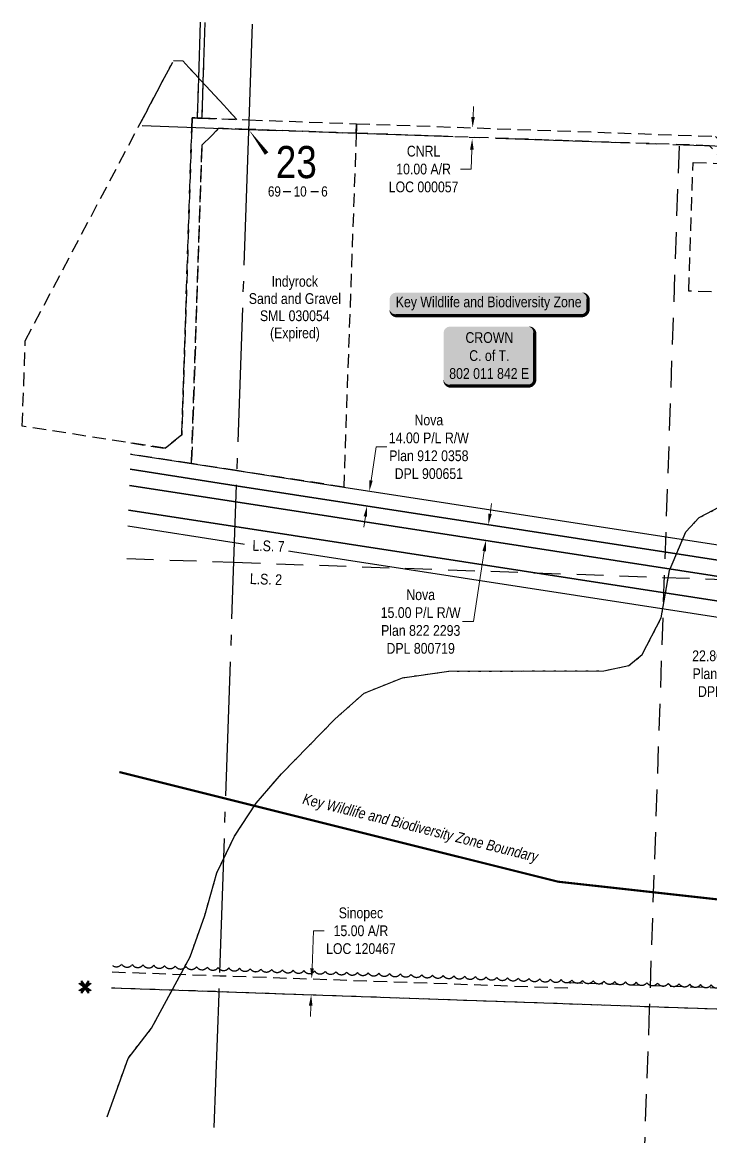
# Model space of a CAD drawing. Extents: x 344849 to 348797, y 6094459 to 6098072.
# Drawn here: x 345497 to 346138, y 6095258 to 6096297 of the extents above; entities that cross this region are included whole.
import ezdxf
from ezdxf.enums import TextEntityAlignment as Align

# ---------------------------------------------------------------- set-up
doc = ezdxf.new("R2010")
doc.units = 0
doc.header["$LTSCALE"] = 5
for name, pattern in [('0', [1, 1, 0]), ('DASHDOT2', [12.7, 6.35, -3.175, 0, -3.175]), ('foc-ACCESSROAD', [3.75, 2.5, -1.25]), ('foc-LSD', [8, 5, -3]), ('foc-QUARTERLINE', [33, 25, -3, 2, -3]), ('foc-WHEELTRACKS', [2, 0.4, -1.6])]:
    doc.linetypes.add(name, pattern=pattern)
for name, color, linetype in [('10', 1, 'Continuous'), ('9', 3, 'Continuous'), ('AS-OWNER', 7, 'Continuous'), ('AS-WILDLIFE', 131, 'DASHDOT2'), ('AS-WILDLIFE-BLOCK', 131, 'Continuous'), ('C-AR', 13, 'foc-ACCESSROAD'), ('F-AR', 190, 'foc-ACCESSROAD'), ('F-RW', 190, 'Continuous'), ('F-WS', 190, 'foc-ACCESSROAD'), ('L-MON', 1, 'Continuous'), ('L-SEC', 7, 'Continuous'), ('L-SECLBL', 7, 'Continuous'), ('L-SECQ', 8, 'foc-QUARTERLINE'), ('L-SECTION-LSD', 7, 'foc-LSD'), ('LOC', 7, 'Continuous'), ('T-BUSH', 110, '0'), ('T-WATER-P3', 160, 'foc-WHEELTRACKS')]:
    doc.layers.add(name, color=color, linetype=linetype)
for name, color, linetype, lineweight in [('C-AR-T', 13, 'Continuous', 9), ('F-AR-T', 190, 'Continuous', 9), ('F-RW-T', 190, 'Continuous', 9), ('F-WS-T', 190, 'Continuous', 9)]:
    doc.layers.add(name, color=color, linetype=linetype, lineweight=lineweight)
doc.styles.add('100L', font='ARIALN.TTF', dxfattribs={"height": 11})
doc.styles.add('175L', font='ARIALN.TTF', dxfattribs={"height": 20})
doc.styles.add('240', font='ARIALN.TTF', dxfattribs={"height": 30})
doc.styles.add('80', font='ARIALN.TTF', dxfattribs={"height": 10})
doc.styles.add('80CG', font='ARIALN.TTF', dxfattribs={"height": 10})
doc.styles.add('80L', font='ARIALN.TTF', dxfattribs={"height": 10})
doc.styles.add('foc-LtypeFont', font='ARIALN.TTF', dxfattribs={"height": 7.35})
doc.styles.add('SIMPLEX', font='ARIALN.TTF')
doc.linetypes.add('foc-TOPO-flowdirection-NOLINE', pattern='A,0,[">",foc-LtypeFont,S=0.3,R=0,X=0,Y=-0.945],-20,[">",foc-LtypeFont,S=0.3,R=0,X=0,Y=-0.945],0', length=20)
doc.dimstyles.new('Compass 5 000', dxfattribs={"dimscale": 5, "dimtxt": 9, "dimasz": 2, "dimexe": 0.2, "dimexo": 0.0625, "dimgap": 0.5, "dimtad": 0, "dimtih": 1, "dimtoh": 1, "dimzin": 0, "dimdsep": 46, "dimtxsty": '80CG', "dimcen": 0.1, "dimse1": 1, "dimse2": 1, "dimclrd": 256, "dimclrt": 256, "dimaunit": 1, "dimadec": 4, "dimazin": 0, "dimtfac": 0.06, "dimtofl": 0, "dimtmove": 0, "dimatfit": 1, "dimfxl": 0.2, "dimtolj": 1, "dimtzin": 0, "dimlwd": -1, "dimarcsym": 0})

# ---------------------------------------------------------------- blocks, each defined once
blk = doc.blocks.new('L-SECLBL')
at = {"layer": '9', "color": 7}
for p, q in [((-5.1, -27.8), (-12.3, -27.8)), ((20.7, -27.8), (13.5, -27.8))]:
    blk.add_line(p, q, dxfattribs=at)
at = {"layer": '10', "color": 2, "style": 'SIMPLEX'}
blk.add_attdef('SEC', text='', height=30, dxfattribs=at).set_placement((0, 0), align=Align.MIDDLE)
at = {"layer": '10', "color": 5, "style": '80L'}
blk.add_attdef('TWP', text='', height=9.5, dxfattribs=at).set_placement((-14.4, -27.4), align=Align.MIDDLE_RIGHT)
blk.add_attdef('RGE', text='', height=9.5, dxfattribs=at).set_placement((3.6, -27.4), align=Align.MIDDLE_CENTER)
blk.add_attdef('MER', text='', height=9.5, dxfattribs=at).set_placement((23.2, -27.4), align=Align.MIDDLE_LEFT)
blk = doc.blocks.new('*U28')
h = blk.add_hatch(color=255)
edge = h.paths.add_edge_path()
edge.add_line((-86.5, -11.5), (86.5, -11.5))
edge.add_arc((86.5, -5.5), 6, 270, 360)
edge.add_line((92.5, -5.5), (92.5, 4))
edge.add_arc((86.5, 4), 6, 0, 90)
edge.add_line((86.5, 10), (-86.5, 10))
edge.add_arc((-86.5, 4), 6, 90, 180)
edge.add_line((-92.5, 4), (-92.5, -5.5))
edge.add_arc((-86.5, -5.5), 6, 180, 270)
at = {"color": 131, "flags": 128}
blk.add_lwpolyline([(-86.5, -11.5, 3, 3, 0), (86.5, -11.5, 3, 3, 0.414214), (92.5, -5.5, 3, 3, 0), (92.5, 4, 3, 0, 0.414214), (86.5, 10, 0, 0, 0), (-86.5, 10, 0, 0, 0.414214), (-92.5, 4, 0, 0, 0), (-92.5, -5.5, 0, 3, 0.414214)], format="xyseb", close=True, dxfattribs=at)
at = {"color": 131, "style": '80'}
blk.add_attdef('ENTER_TEXT_001', (-36, -5), '', height=10, dxfattribs=at)
blk = doc.blocks.new('*D29')
at = {"layer": 'F-RW-T', "transparency": 16777216}
for p, q in [((346220.3, 6095779.1), (346221.8, 6095789)), ((346213.7, 6095736.8), (346207.7, 6095698.1)), ((346207.7, 6095698.1), (346197.7, 6095698.1))]:
    blk.add_line(p, q, dxfattribs=at)
for points in [[(346218.6, 6095779.3), (346221.9, 6095778.8), (346218.7, 6095769.2)], [(346212.1, 6095737), (346215.4, 6095736.5), (346215.2, 6095746.6)]]:
    blk.add_solid(points, dxfattribs=at)
at = {"layer": 'F-RW-T', "transparency": 16777216, "insert": (346158.2, 6095698.1), "char_height": 10, "width": 1197.484, "attachment_point": 5, "style": '80CG'}
blk.add_mtext('\\A1;Nova\\P22.86 P/L R/W\\PPlan 792 1205\\PDPL 780539', dxfattribs=at)
blk = doc.blocks.new('*D30')
at = {"layer": 'F-RW-T', "transparency": 16777216}
for p, q in [((345932.5, 6095838.7), (345934, 6095848.6)), ((345927.1, 6095804.1), (345917, 6095738.4)), ((345917, 6095738.4), (345907, 6095738.4))]:
    blk.add_line(p, q, dxfattribs=at)
for points in [[(345930.8, 6095839), (345934.1, 6095838.5), (345931, 6095828.8)], [(345925.5, 6095804.4), (345928.8, 6095803.9), (345928.7, 6095814)]]:
    blk.add_solid(points, dxfattribs=at)
at = {"layer": 'F-RW-T', "transparency": 16777216, "insert": (345867.9, 6095738.4), "char_height": 10, "attachment_point": 5, "style": '80CG'}
blk.add_mtext('\\A1;Nova\\P15.00 P/L R/W\\PPlan 822 2293\\PDPL 800719', dxfattribs=at)
blk = doc.blocks.new('*D31')
at = {"layer": 'F-RW-T', "transparency": 16777216}
for p, q in [((345821.6, 6095870), (345826.4, 6095901.3)), ((345826.4, 6095901.3), (345836.4, 6095901.3)), ((345816.4, 6095836.4), (345814.9, 6095826.5))]:
    blk.add_line(p, q, dxfattribs=at)
for points in [[(345819.9, 6095870.3), (345823.2, 6095869.8), (345820.1, 6095860.1)], [(345814.7, 6095836.7), (345818, 6095836.2), (345817.9, 6095846.3)]]:
    blk.add_solid(points, dxfattribs=at)
at = {"layer": 'F-RW-T', "transparency": 16777216, "insert": (345875.5, 6095901.3), "char_height": 10, "attachment_point": 5, "style": '80CG'}
blk.add_mtext('\\A1;Nova\\P14.00 P/L R/W\\PPlan 912 0358\\PDPL 900651', dxfattribs=at)
blk = doc.blocks.new('*D32')
at = {"layer": 'F-AR-T', "transparency": 16777216}
for p, q in [((345916.7, 6096208.8), (345917, 6096218.8)), ((345915.6, 6096178.4), (345914.9, 6096160.3)), ((345914.9, 6096160.3), (345904.9, 6096160.3))]:
    blk.add_line(p, q, dxfattribs=at)
for points in [[(345915, 6096208.9), (345918.3, 6096208.7), (345916.3, 6096198.8)], [(345913.9, 6096178.4), (345917.3, 6096178.3), (345915.9, 6096188.4)]]:
    blk.add_solid(points, dxfattribs=at)
at = {"layer": 'F-AR-T', "transparency": 16777216, "insert": (345870.6, 6096160.3), "char_height": 10, "width": 522.696, "attachment_point": 5, "style": '80CG'}
blk.add_mtext('\\A1;CNRL\\P10.00 A/R\\PLOC 000057', dxfattribs=at)
blk = doc.blocks.new('*D33')
at = {"layer": 'C-AR-T', "transparency": 16777216}
for p, q in [((345766.6, 6095415.3), (345767.9, 6095450.1)), ((345767.9, 6095450.1), (345777.9, 6095450.1)), ((345765.4, 6095380.3), (345765.1, 6095370.3))]:
    blk.add_line(p, q, dxfattribs=at)
for points in [[(345765, 6095415.3), (345768.3, 6095415.2), (345766.3, 6095405.3)], [(345763.7, 6095380.3), (345767.1, 6095380.2), (345765.8, 6095390.3)]]:
    blk.add_solid(points, dxfattribs=at)
at = {"layer": 'C-AR-T', "transparency": 16777216, "insert": (345812.2, 6095450.1), "char_height": 10, "attachment_point": 5, "style": '80CG'}
blk.add_mtext('\\A1;Sinopec\\P15.00 A/R\\PLOC 120467', dxfattribs=at)
blk = doc.blocks.new('*U38')
h = blk.add_hatch(color=255)
edge = h.paths.add_edge_path()
edge.add_line((-36.5, -28.5), (36.5, -28.5))
edge.add_arc((36.5, -22.5), 6, 270, 360)
edge.add_line((42.5, -22.5), (42.5, 21))
edge.add_arc((36.5, 21), 6, 0, 90)
edge.add_line((36.5, 27), (-36.5, 27))
edge.add_arc((-36.5, 21), 6, 90, 180)
edge.add_line((-42.5, 21), (-42.5, -22.5))
edge.add_arc((-36.5, -22.5), 6, 180, 270)
at = {"color": 14, "flags": 128}
blk.add_lwpolyline([(-36.5, -28.5, 3, 3, 0), (36.5, -28.5, 3, 3, 0.414214), (42.5, -22.5, 3, 3, 0), (42.5, 21, 3, 0, 0.414214), (36.5, 27, 0, 0, 0), (-36.5, 27, 0, 0, 0.414214), (-42.5, 21, 0, 0, 0), (-42.5, -22.5, 0, 3, 0.414214)], format="xyseb", close=True, dxfattribs=at)
at = {"color": 14, "style": '80'}
blk.add_attdef('ENTER_TEXT_001', (-26.8, -4.9), '', height=10, dxfattribs=at)
blk = doc.blocks.new('TEMP')
h = blk.add_hatch(color=255)
h.dxf.hatch_style = 1
h.paths.add_polyline_path([(0, 0.25), (-0.67, 1.15), (-0.67, 0.67), (-1.15, 0.67), (-0.25, 0), (-1.15, -0.67), (-0.67, -0.67), (-0.67, -1.15), (0, -0.25), (0.67, -1.15), (0.67, -0.67), (1.15, -0.67), (0.25, 0), (1.15, 0.67), (0.67, 0.67), (0.67, 1.15)])
h.paths.add_polyline_path([(0.57, 0.85), (0.57, 0.57), (0.85, 0.57), (0.08, 0), (0.85, -0.57), (0.57, -0.57), (0.57, -0.85), (0, -0.08), (-0.57, -0.85), (-0.57, -0.57), (-0.85, -0.57), (-0.08, 0), (-0.85, 0.57), (-0.57, 0.57), (-0.57, 0.85), (0, 0.08)], flags=16)
h = blk.add_hatch(color=1)
h.dxf.hatch_style = 1
h.paths.add_polyline_path([(0, 0.08), (-0.57, 0.85), (-0.57, 0.57), (-0.85, 0.57), (-0.08, 0), (-0.85, -0.57), (-0.57, -0.57), (-0.57, -0.85), (0, -0.08), (0.57, -0.85), (0.57, -0.57), (0.85, -0.57), (0.08, 0), (0.85, 0.57), (0.57, 0.57), (0.57, 0.85)])
at = {"color": 1}
for p, q in [((-0.08, 0), (0.08, 0)), ((0, 0.08), (0, -0.08))]:
    blk.add_line(p, q, dxfattribs=at)
at = {"color": 255, "flags": 128}
blk.add_lwpolyline([(-0.25, 0), (-1.15, 0.67), (-0.67, 0.67), (-0.67, 1.15), (0, 0.25), (0.67, 1.15), (0.67, 0.67), (1.15, 0.67), (0.25, 0), (1.15, -0.67), (0.67, -0.67), (0.67, -1.15), (0, -0.25), (-0.67, -1.15), (-0.67, -0.67), (-1.15, -0.67)], close=True, dxfattribs=at)
at = {"color": 1, "flags": 128}
blk.add_lwpolyline([(-0.08, 0), (-0.85, 0.57), (-0.57, 0.57), (-0.57, 0.85), (0, 0.08), (0.57, 0.85), (0.57, 0.57), (0.85, 0.57), (0.08, 0), (0.85, -0.57), (0.57, -0.57), (0.57, -0.85), (0, -0.08), (-0.57, -0.85), (-0.57, -0.57), (-0.85, -0.57)], close=True, dxfattribs=at)

msp = doc.modelspace()

# ---------------------------------------------------------------- linework, layer by layer
at = {"layer": 'AS-WILDLIFE', "const_width": 2, "flags": 128}
msp.add_lwpolyline([(346584.282, 6095433.137), (346537.552, 6095435.734), (345995.85, 6095495.922), (345586.998, 6095598.135)], dxfattribs=at)
at = {"layer": 'C-AR', "flags": 128}
msp.add_lwpolyline([(345580.411, 6095411.782), (345680.631, 6095408.268), (346007.168, 6095396.818), (346007.344, 6095401.815), (346253.594, 6095393.18), (346252.893, 6095373.177), (346006.643, 6095381.799), (345680.112, 6095393.252), (345579.88, 6095396.76)], dxfattribs=at)
at = {"layer": 'F-AR'}
for points in [[(345665.403, 6096255.792), (345664.933, 6096240.916), (345663.884, 6096207.719), (345659.886, 6096207.86), (345661.062, 6096245.103), (345661.405, 6096255.933)], [(345597.843, 6095904.926), (345629.887, 6095899.98), (345645.194, 6095912.679), (345654.481, 6096197.596), (345654.492, 6096197.937), (345654.821, 6096208.039), (345657.327, 6096207.95), (345659.886, 6096207.86), (345663.884, 6096207.719), (345707.818, 6096206.166), (345808.109, 6096202.622), (345807.926, 6096197.449), (345807.795, 6096193.771), (345707.512, 6096197.325), (345679.816, 6096198.306), (345663.997, 6096182.592), (345654.288, 6095885.758), (345597.475, 6095894.536)]]:
    msp.add_lwpolyline(points, dxfattribs=at)
msp.add_lwpolyline([(346152.76, 6096179.97), (346166.803, 6096164.932), (346152.673, 6096165.419), (346137.087, 6096182.102), (345807.795, 6096193.771), (345808.109, 6096202.622), (346142.653, 6096190.804), (346152.76, 6096179.97)], close=True, dxfattribs=at)
at = {"layer": 'F-RW'}
for points in [[(345597.475, 6095894.535), (345654.288, 6095885.758), (345696.502, 6095879.24), (345796.116, 6095863.842), (346495.773, 6095755.755), (346495.288, 6095741.645), (345696.014, 6095865.138), (345596.977, 6095880.44)], [(345596.977, 6095880.436), (345696.014, 6095865.133), (346495.288, 6095741.645), (346494.769, 6095726.571), (346493.041, 6095726.835), (345695.491, 6095850.04), (345596.443, 6095865.345)], [(345596.443, 6095865.345), (345695.491, 6095850.04), (346493.041, 6095726.835), (346494.769, 6095726.571), (346493.977, 6095703.569), (345694.694, 6095827.037), (345595.63, 6095842.344)], [(345595.631, 6095842.361), (345694.696, 6095827.056), (346493.977, 6095703.569), (346493.458, 6095688.477), (345694.173, 6095811.944), (345595.097, 6095827.253)]]:
    msp.add_lwpolyline(points, dxfattribs=at)
at = {"layer": 'F-WS'}
for points in [[(345646.207, 6096261.176), (345696.687, 6096206.559), (345663.884, 6096207.719), (345659.886, 6096207.86), (345657.327, 6096207.95), (345654.821, 6096208.039), (345654.492, 6096197.937), (345654.481, 6096197.596), (345645.194, 6095912.679), (345629.887, 6095899.98), (345496.59, 6095920.553), (345499.316, 6096000.165), (345604.66, 6096199.353), (345637.514, 6096261.477), (345646.207, 6096261.176)], [(345807.795, 6096193.771), (345796.116, 6095863.84), (345696.502, 6095879.224), (345654.288, 6095885.758), (345663.997, 6096182.592), (345679.816, 6096198.306), (345707.512, 6096197.325), (345807.795, 6096193.771)], [(346152.673, 6096165.419), (346166.803, 6096164.932), (346231.742, 6096162.691), (346227.603, 6096042.796), (346176.507, 6096044.558), (346117.7, 6096046.588), (346121.838, 6096166.483), (346152.673, 6096165.419)]]:
    msp.add_lwpolyline(points, close=True, dxfattribs=at)
for points in [[(345650.703, 6096256.311), (345696.687, 6096206.559), (345663.884, 6096207.719), (345659.886, 6096207.86), (345657.327, 6096207.95), (345654.821, 6096208.039), (345654.492, 6096197.937), (345654.481, 6096197.596), (345645.194, 6095912.679), (345629.887, 6095899.98), (345597.129, 6095905.036)], [(345607.621, 6096204.952), (345635.075, 6096256.864)]]:
    msp.add_lwpolyline(points, dxfattribs=at)
at = {"layer": 'L-SEC'}
msp.add_line((346482.626, 6095365.12), (345579.881, 6095396.781), dxfattribs=at)
at = {"layer": 'L-SECLBL', "flags": 128}
msp.add_lwpolyline([(345707.512, 6096197.325, 0, 3.999, 0), (345724.29, 6096174.805, 0, 0, 0)], format="xyseb", dxfattribs=at)
at = {"layer": 'L-SECQ', "flags": 128}
for points in [[(345710.909, 6096295.472), (345707.457, 6096195.728)], [(345608.302, 6096200.84), (346510.31, 6096168.877)], [(345707.457, 6096195.728), (345679.628, 6095391.713)], [(345679.628, 6095391.713), (345652.184, 6094617.575)]]:
    msp.add_lwpolyline(points, dxfattribs=at)
at = {"layer": 'L-SECTION-LSD', "flags": 128}
for points in [[(346108.7, 6096181.545), (346080.953, 6095377.659)], [(345594.036, 6095797.233), (345693.542, 6095793.73)], [(345693.542, 6095793.73), (346496.108, 6095765.483)], [(346080.953, 6095377.659), (346052.421, 6094573.514)]]:
    msp.add_lwpolyline(points, dxfattribs=at)
at = {"layer": 'LOC'}
msp.add_lwpolyline([(345666.707, 6096297.034), (345664.933, 6096240.916), (345663.884, 6096207.719), (345659.886, 6096207.86), (345661.062, 6096245.103), (345662.708, 6096297.176)], dxfattribs=at)
at = {"layer": 'T-BUSH', "flags": 128}
msp.add_lwpolyline([(345580.624, 6095417.79, 0.41349106), (345589.158, 6095418.997, 0.52056705), (345599.15, 6095418.645, 0.52056705), (345609.142, 6095418.293, 0.52056705), (345619.133, 6095417.941, 0.52056705), (345629.125, 6095417.589, 0.52056705), (345639.116, 6095417.238, 0.52056705), (345649.108, 6095416.886, 0.52056705), (345659.1, 6095416.534, 0.52056705), (345669.091, 6095416.182, 0.52056705), (345679.083, 6095415.83, 0.52056705), (345689.075, 6095415.478, 0.52056705), (345699.066, 6095415.126, 0.52056705), (345709.058, 6095414.774, 0.52056705), (345719.05, 6095414.422, 0.52056705), (345729.041, 6095414.07, 0.52056705), (345739.033, 6095413.718, 0.52056705), (345749.024, 6095413.366, 0.52056705), (345759.016, 6095413.014, 0.52056705), (345769.008, 6095412.662, 0.52056705), (345778.999, 6095412.31, 0.52056705), (345788.991, 6095411.958, 0.52056705), (345798.983, 6095411.606, 0.52056705), (345808.974, 6095411.254, 0.52056705), (345818.966, 6095410.902, 0.52056705), (345828.957, 6095410.55, 0.52056705), (345838.949, 6095410.198, 0.52056705), (345848.941, 6095409.846, 0.52056705), (345858.932, 6095409.494, 0.52056705), (345868.924, 6095409.142, 0.52056705), (345878.916, 6095408.79, 0.52056705), (345888.907, 6095408.438, 0.52056705), (345898.899, 6095408.086, 0.52056705), (345908.891, 6095407.734, 0.52056705), (345918.882, 6095407.382, 0.52056705), (345928.874, 6095407.03, 0.52056705), (345938.865, 6095406.678, 0.52056705), (345948.857, 6095406.326, 0.52056705), (345958.849, 6095405.974, 0.52056705), (345968.84, 6095405.622, 0.52056705), (345978.832, 6095405.27, 0.52056705), (345988.824, 6095404.918, 0.52056705), (345998.815, 6095404.566, 0.52056705), (346008.807, 6095404.214, 0.52056705), (346018.799, 6095403.862, 0.52056705), (346028.79, 6095403.511, 0.52056705), (346038.782, 6095403.159, 0.52056705), (346048.773, 6095402.807, 0.52056705), (346058.765, 6095402.455, 0.52056705), (346068.757, 6095402.103, 0.52056705), (346078.748, 6095401.751, 0.52056705), (346088.74, 6095401.399, 0.52056705), (346098.732, 6095401.047, 0.52056705), (346108.723, 6095400.695, 0.52056705), (346118.715, 6095400.343, 0.52056705), (346128.707, 6095399.991, 0.52056705), (346138.698, 6095399.639, 0.52056705), (346148.69, 6095399.287, 0.52056705), (346158.681, 6095398.935, 0.52056705), (346168.673, 6095398.583, 0.52056705), (346178.665, 6095398.231, 0.52056705), (346188.656, 6095397.879, 0.52056705), (346198.648, 6095397.527, 0.52056705), (346208.64, 6095397.175, 0.52056705), (346218.631, 6095396.823, 0.52056705), (346228.623, 6095396.471, 0.52056705), (346238.614, 6095396.243, 0.52056705), (346248.451, 6095396.863, 0.52056705), (346249.625, 6095406.792, 0.52056705), (346250.8, 6095416.72, 0.52056705), (346251.975, 6095426.649, 0.52056705), (346253.149, 6095436.578, 0.52056705), (346255.23, 6095445.452, 0.52056705), (346265.222, 6095445.116, 0.52056705), (346275.214, 6095444.779, 0.52056705), (346285.206, 6095444.443, 0.52056705), (346295.198, 6095444.107, 0.52056705), (346305.191, 6095443.771, 0.52056705), (346315.183, 6095443.434, 0.52056705), (346325.175, 6095443.098, 0.52056705), (346335.167, 6095442.762, 0.52056705), (346345.159, 6095442.425, 0.52056705), (346355.151, 6095442.089, 0.52056705), (346365.144, 6095441.753, 0.52056705), (346375.136, 6095441.417, 0.52056705), (346385.128, 6095441.08, 0.52056705), (346395.12, 6095440.744, 0.52056705), (346397.549, 6095433.351, 0.52056705), (346397.192, 6095423.36, 0.52056705), (346396.836, 6095413.368, 0.52056705), (346396.479, 6095403.377, 0.52056705), (346396.123, 6095393.385, 0.52056705), (346395.766, 6095383.394, 0.52056705), (346395.41, 6095373.403, 0.52056705), (346395.053, 6095363.411, 0.52056705), (346394.697, 6095353.42, 0.52056705), (346394.34, 6095343.428, 0.52056705), (346393.984, 6095333.437, 0.52056705), (346393.627, 6095323.445, 0.52056705), (346389.864, 6095317.11, 0.52056705), (346379.872, 6095317.461, 0.52056705), (346369.88, 6095317.811, 0.52056705), (346359.889, 6095318.162, 0.52056705), (346349.897, 6095318.512, 0.52056705), (346339.905, 6095318.863, 0.52056705), (346329.914, 6095319.213, 0.52056705), (346319.922, 6095319.564, 0.52056705), (346309.93, 6095319.914, 0.52056705), (346299.939, 6095320.265, 0.52056705), (346289.947, 6095320.615, 0.52056705), (346279.955, 6095320.966, 0.52056705), (346269.964, 6095321.316, 0.52056705), (346259.972, 6095321.667, 0.52056705), (346249.98, 6095322.017, 0.52056705), (346249.077, 6095331.265, 0.52056705), (346246.298, 6095338.795, 0.52056705), (346235.168, 6095339.707)], format="xyb", dxfattribs=at)

# ---------------------------------------------------------------- block references
at = {"layer": 'AS-OWNER'}
ref = msp.add_blockref('*U38', (345931.687, 6095986.479), dxfattribs=dict(at, xscale=0.99978328, yscale=0.99978328, zscale=0.99978328))
ref.add_attrib('ENTER_TEXT_001', 'CROWN', (345909.632, 6095998.249), dxfattribs={"layer": '0', "color": 14, "height": 9.9978, "style": '80'})
ref.add_attrib('ENTER_TEXT_002', 'C. of T.', (345913.127, 6095981.409), dxfattribs={"layer": '0', "color": 14, "height": 9.9978, "style": '80'})
ref.add_attrib('ENTER_TEXT_003', '802 011 842 E', (345894.505, 6095964.705), dxfattribs={"layer": '0', "color": 14, "height": 9.99783, "style": '80'})
at = {"layer": 'AS-WILDLIFE-BLOCK'}
ref = msp.add_blockref('*U28', (345931.422, 6096035.112), dxfattribs=dict(at, xscale=0.99978328, yscale=0.99978328, zscale=0.99978328))
ref.add_attrib('ENTER_TEXT_001', 'Key Wildlife and Biodiversity Zone', (345844.667, 6096031.498), dxfattribs={"layer": '0', "color": 131, "height": 9.99783, "style": '80'})
at = {"layer": 'L-MON', "xscale": 4.998916399999992, "yscale": 4.998916399999992, "zscale": 4.998916399999992}
msp.add_blockref('TEMP', (345555.098, 6095397.651), dxfattribs=at)
at = {"layer": 'L-SECLBL', "xscale": 0.99978328, "yscale": 0.99978328, "zscale": 0.99978328}
msp.add_blockref('L-SECLBL', (345751.985, 6096166.868), dxfattribs=at).add_auto_attribs({'SEC': '23', 'TWP': '69', 'RGE': '10', 'MER': '6'})

# ---------------------------------------------------------------- texts
at = {"layer": 'AS-WILDLIFE', "insert": (345867.364, 6095544.76), "char_height": 9.99783, "attachment_point": 5, "rotation": 345.963752, "style": '240'}
msp.add_mtext_dynamic_manual_height_columns('{\\fArial Narrow|b0|i1|c0|p34;Key Wildlife and Biodiversity Zone Boundary}', width=226.16966, gutter_width=44.99, heights=[0], dxfattribs=at)
at = {"layer": 'F-WS-T', "insert": (345707.377, 6096060.626), "char_height": 9.99783, "width": 85.23159, "attachment_point": 1, "line_spacing_factor": 0.961801, "style": '175L'}
msp.add_mtext('\\pi21.53578;Indyrock\\P\\pi0.30914;Sand and Gravel\\P\\pi10.68206;SML 030054\\P\\pi20.07975;(Expired)', dxfattribs=at)

# ---------------------------------------------------------------- dimensions: what is measured, and where the dimension line sits
at = {"layer": 'C-AR-T'}
dim = msp.add_linear_dim(base=(345766.291, 6095405.264), p1=(345882.15, 6095386.175), p2=(345882.677, 6095401.183), angle=87.991822, text='Sinopec\\P15.00 A/R\\PLOC 120467', dimstyle='Compass 5 000', dxfattribs=at)
dim.commit()
dim.dimension.update_dxf_attribs({"geometry": '*D33', "text_midpoint": (345812.165, 6095450.147), "dimtype": 161})
at = {"layer": 'F-AR-T'}
dim = msp.add_linear_dim(base=(345915.938, 6096188.358), p1=(345859.185, 6096200.818), p2=(345858.816, 6096190.378), angle=267.975577, text='CNRL\\P10.00 A/R\\PLOC 000057', dimstyle='Compass 5 000', dxfattribs=at)
dim.commit()
dim.dimension.update_dxf_attribs({"geometry": '*D32', "text_midpoint": (345870.645, 6096160.272), "dimtype": 161})
at = {"layer": 'F-RW-T'}
for base, p1, p2, angle, text, picture, middle in [((345820.052, 6095860.144), (345862.817, 6095839.365), (345864.956, 6095853.207), 81.21805, 'Nova\\P14.00 P/L R/W\\PPlan 912 0358\\PDPL 900651', '*D31', (345875.5, 6095901.325)), ((345930.958, 6095828.834), (345864.107, 6095823.992), (345866.396, 6095838.808), 81.217226, 'Nova\\P15.00 P/L R/W\\PPlan 822 2293\\PDPL 800719', '*D30', (345867.903, 6095738.424))]:
    dim = msp.add_linear_dim(base=base, p1=p1, p2=p2, angle=angle, text=text, dimstyle='Compass 5 000', dxfattribs=at)
    dim.commit()
    dim.dimension.update_dxf_attribs({"geometry": picture, "text_midpoint": middle, "dimtype": 161})

# ---------------------------------------------------------------- next in the draw order: texts
at = {"layer": 'L-SECTION-LSD', "char_height": 9.99783, "attachment_point": 1, "rotation": 357.984197, "style": '100L', "bg_fill": 3, "box_fill_scale": 1.5, "bg_fill_color": 256, "bg_fill_transparency": 0}
for s, width, insert in [('\\pi2.30562;L.S. 7', 30.87378, (345708.985, 6095814.524)), ('\\pi2.14;L.S. 2', 30.64678, (345706.779, 6095783.494))]:
    msp.add_mtext_dynamic_manual_height_columns(s, width=width, gutter_width=54.988, heights=[0], dxfattribs=dict(at, insert=insert))

# ---------------------------------------------------------------- next in the draw order: linework, layer by layer
at = {"layer": 'T-WATER-P3', "flags": 128}
msp.add_lwpolyline([(345575.628, 6095276.516), (345595.14, 6095331.188), (345617.051, 6095359.229), (345652.994, 6095425.928), (345666.615, 6095464.379), (345677.997, 6095504.128), (345694.488, 6095538.488), (345714.489, 6095569.258), (345738.251, 6095596.518), (345788.153, 6095647.859), (345815.124, 6095671.539), (345850.845, 6095686.111), (345894.226, 6095692.142), (346038.437, 6095692.567), (346061.838, 6095697.348), (346074.438, 6095707.65), (346092.09, 6095741.788), (346099.651, 6095786.067), (346115.073, 6095822.197), (346127.473, 6095835.378), (346178.355, 6095862.039), (346209.356, 6095883.14), (346271.888, 6095921.172), (346337.229, 6095955.124), (346367.801, 6095975.785), (346401.392, 6095992.865), (346442.263, 6096001.528), (346485.394, 6096008.317), (346526.074, 6096018.2), (346593.266, 6096051.262), (346606.02, 6096055.465)], dxfattribs=at)
at = {"layer": 'T-WATER-P3', "linetype": 'foc-TOPO-flowdirection-NOLINE', "flags": 128}
msp.add_lwpolyline([(345575.628, 6095276.516), (345595.14, 6095331.188), (345617.051, 6095359.229), (345652.994, 6095425.928), (345666.615, 6095464.379), (345677.997, 6095504.128), (345694.488, 6095538.488), (345714.489, 6095569.258), (345738.251, 6095596.518), (345788.153, 6095647.859), (345815.124, 6095671.539), (345850.845, 6095686.111), (345894.226, 6095692.142), (346038.437, 6095692.567), (346061.838, 6095697.348), (346074.438, 6095707.65), (346092.09, 6095741.788), (346099.651, 6095786.067), (346115.073, 6095822.197), (346127.473, 6095835.378), (346178.355, 6095862.039), (346209.356, 6095883.14), (346271.888, 6095921.172), (346337.229, 6095955.124), (346367.801, 6095975.785), (346401.392, 6095992.865), (346442.263, 6096001.528), (346485.394, 6096008.317), (346526.074, 6096018.2), (346593.266, 6096051.262), (346606.02, 6096055.465)], dxfattribs=at)

# ---------------------------------------------------------------- next in the draw order: dimensions: what is measured, and where the dimension line sits
at = {"layer": 'F-RW-T'}
dim = msp.add_linear_dim(base=(346215.244, 6095746.633), p1=(345897.179, 6095818.883), p2=(345893.692, 6095796.312), angle=261.217393, text='Nova\\P22.86 P/L R/W\\PPlan 792 1205\\PDPL 780539', dimstyle='Compass 5 000', dxfattribs=at)
dim.commit()
dim.dimension.update_dxf_attribs({"geometry": '*D29', "text_midpoint": (346158.208, 6095698.109), "dimtype": 161})

doc.saveas('drawing.dxf')
